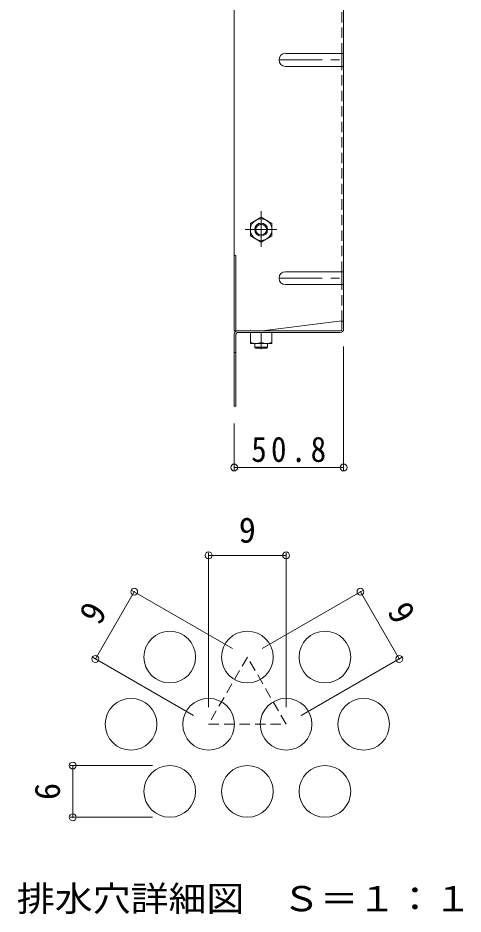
# Model space of a CAD drawing. Units: millimetres at full size, sheet at 1:4, with parts at other scales. Extents: x -912 to 1076, y -781 to 765.
# Drawn here: x 862.6 to 1069.3, y -166.4 to 249.6 of the extents above; entities that cross this region are included whole.
import ezdxf
from ezdxf.enums import TextEntityAlignment as Align

# ---------------------------------------------------------------- set-up
doc = ezdxf.new("R2010")
doc.units = ezdxf.units.MM
doc.header["$LTSCALE"] = 4
doc.header["$PDMODE"] = 32
doc.header["$PDSIZE"] = 3.2
doc.linetypes.add('CHAIN1', pattern=[8, 5, -1, 1, -1])
doc.linetypes.add('DASHED1', pattern=[1.8, 1.2, -0.6])
for name, color, linetype, lineweight in [('A-4_その他', 7, 'Continuous', 9), ('A-7_ハッチ', 2, 'Continuous', 9), ('A-8_記号', 2, 'Continuous', 9), ('A-B_ﾊｯﾁ', 2, 'Continuous', 9), ('A-D_KIKI.NO', 2, 'CHAIN1', 9), ('F-4_F-4ﾚｲﾔ', 7, 'Continuous', 9), ('F-6_F-6ﾚｲﾔ', 2, 'Continuous', 9), ('F-7_F-7ﾚｲﾔ', 2, 'Continuous', 9)]:
    doc.layers.add(name, color=color, linetype=linetype, lineweight=lineweight)
doc.styles.add('ＭＳ ゴシック', font='')
doc.styles.get('ＭＳ ゴシック').set_extended_font_data('MS Gothic')

msp = doc.modelspace()

# ---------------------------------------------------------------- linework, layer by layer
at = {"layer": 'A-4_その他'}
for p, q in [((1013.81, 39.735), (1013.81, 97.159)), ((963.01, 39.735), (963.01, 61.359)), ((963.01, 40.935), (1013.81, 40.935))]:
    msp.add_line(p, q, dxfattribs=at)
for p in [(963.01, 40.935), (1013.81, 40.935)]:
    msp.add_point(p, dxfattribs=at)
at = {"layer": 'A-7_ハッチ'}
for p, q in [((963.01, 581.966), (963.01, 104.359)), ((1013.81, 581.166), (1013.81, 105.159)), ((1013.01, 227.146), (1013.01, 233.146)), ((963.01, 139.363), (963.81, 139.363)), ((963.81, 104.359), (963.81, 139.363)), ((1013.01, 125.821), (1013.01, 131.821)), ((976.01, 104.362), (1013.01, 108.974)), ((1013.01, 105.025), (1013.01, 108.974)), ((963.01, 104.359), (1012.343, 104.359)), ((963.81, 102.892), (963.81, 69.359)), ((964.477, 103.559), (1012.21, 103.559)), ((963.01, 94.359), (963.81, 94.359))]:
    msp.add_line(p, q, dxfattribs=at)
at = {"layer": 'A-7_ハッチ', "linetype": 'DASHED1'}
for p, q in [((1013.01, 233.146), (1013.01, 340.162)), ((1013.01, 131.821), (1013.01, 227.146)), ((1013.01, 108.974), (1013.01, 125.821))]:
    msp.add_line(p, q, dxfattribs=at)
at = {"layer": 'A-7_ハッチ'}
msp.add_lwpolyline([(963.01, 102.759), (963.01, 69.359), (963.81, 69.359)], dxfattribs=at)
for centre, radius, start, end in [((1013.01, 108.174), 0.8, 0, 90), ((964.61, 102.759), 1.6, 90, 180), ((1012.21, 105.159), 1.6, 270, 0), ((1012.343, 105.025), 0.667, 270, 0), ((964.477, 102.892), 0.667, 90, 180)]:
    msp.add_arc(centre, radius, start, end, dxfattribs=at)
at = {"layer": 'A-8_記号'}
for p, q in [((986.81, 233.146), (1013.81, 233.146)), ((986.81, 227.146), (1013.81, 227.146)), ((986.81, 131.821), (1013.81, 131.821)), ((986.81, 125.821), (1013.81, 125.821))]:
    msp.add_line(p, q, dxfattribs=at)
at = {"layer": 'A-8_記号', "linetype": 'CHAIN1'}
for p, q in [((983.81, 230.146), (1013.81, 230.146)), ((983.81, 128.821), (1013.81, 128.821))]:
    msp.add_line(p, q, dxfattribs=at)
at = {"layer": 'A-8_記号'}
for centre in [(986.81, 230.146), (986.81, 128.821)]:
    msp.add_arc(centre, 3, 90, 270, dxfattribs=at)
at = {"layer": 'A-B_ﾊｯﾁ', "linetype": 'CHAIN1'}
for p, q in [((975.51, 159.887), (975.51, 143.379)), ((968.04, 151.359), (982.8, 151.359)), ((975.51, 95.876), (975.51, 98.937))]:
    msp.add_line(p, q, dxfattribs=at)
at = {"layer": 'A-B_ﾊｯﾁ'}
for p, q in [((975.51, 157.109), (970.51, 154.222)), ((975.51, 157.105), (970.51, 154.218)), ((970.51, 154.222), (970.51, 148.495)), ((970.51, 154.218), (970.51, 148.492)), ((975.51, 145.609), (970.51, 148.495)), ((975.51, 145.605), (970.51, 148.492)), ((975.51, 145.609), (980.51, 148.495)), ((975.51, 145.605), (980.51, 148.492)), ((980.51, 103.562), (970.51, 103.562)), ((970.51, 103.562), (970.51, 98.562)), ((980.51, 103.559), (970.51, 103.559)), ((970.51, 103.559), (970.51, 98.559)), ((975.51, 103.562), (975.51, 98.995)), ((975.51, 103.559), (975.51, 98.992)), ((980.51, 103.562), (980.51, 98.562)), ((980.51, 103.559), (980.51, 98.559)), ((980.51, 98.562), (970.51, 98.562)), ((980.51, 98.559), (970.51, 98.559))]:
    msp.add_line(p, q, dxfattribs=at)
at = {"layer": 'A-B_ﾊｯﾁ', "color": 3}
for p, q in [((972.51, 98.562), (972.51, 96.862)), ((972.51, 98.559), (972.51, 96.859)), ((978.51, 96.862), (972.51, 96.862)), ((972.51, 96.862), (973.01, 96.362)), ((978.51, 96.859), (972.51, 96.859)), ((972.51, 96.859), (973.01, 96.359)), ((978.01, 96.362), (973.01, 96.362)), ((978.01, 96.359), (973.01, 96.359)), ((978.51, 96.862), (978.01, 96.362)), ((978.51, 96.859), (978.01, 96.359)), ((978.51, 98.562), (978.51, 96.862)), ((978.51, 98.559), (978.51, 96.859))]:
    msp.add_line(p, q, dxfattribs=at)
at = {"layer": 'A-B_ﾊｯﾁ'}
for points in [[(975.51, 157.109), (980.51, 154.222), (980.51, 148.495)], [(975.51, 157.105), (980.51, 154.218), (980.51, 148.492)]]:
    msp.add_lwpolyline(points, dxfattribs=at)
for centre in [(975.51, 151.359), (975.51, 151.355)]:
    msp.add_circle(centre, 5, dxfattribs=at)
at = {"layer": 'A-B_ﾊｯﾁ', "color": 3}
for centre, radius in [((975.51, 151.359), 3), ((975.51, 151.355), 3), ((975.51, 151.359), 2.458), ((975.51, 151.355), 2.458)]:
    msp.add_circle(centre, radius, dxfattribs=at)
at = {"layer": 'A-B_ﾊｯﾁ'}
for centre in [(973.01, 105.995), (973.01, 105.992), (978.01, 105.995), (978.01, 105.992)]:
    msp.add_arc(centre, 7.433, 250.34634, 289.65367, dxfattribs=at)
at = {"layer": 'A-D_KIKI.NO'}
for p, q in [((975.51, 159.884), (975.51, 143.376)), ((968.04, 151.355), (982.8, 151.355)), ((975.51, 95.872), (975.51, 98.934))]:
    msp.add_line(p, q, dxfattribs=at)
at = {"layer": 'F-4_F-4ﾚｲﾔ'}
for p, q in [((951.104, 1.328), (951.104, -70.25)), ((951.104, 0.128), (987.104, 0.128)), ((987.104, 1.328), (987.104, -70.25)), ((915.542, -16.149), (962.176, -43.073)), ((1022.666, -16.149), (976.032, -43.073)), ((898.581, -47.926), (916.581, -16.749)), ((1039.627, -47.926), (1021.627, -16.749)), ((897.542, -47.326), (944.176, -74.25)), ((1040.666, -47.326), (994.032, -74.25)), ((886.823, -97.427), (925.104, -97.427)), ((888.023, -121.427), (888.023, -97.427)), ((886.823, -121.427), (925.104, -121.427))]:
    msp.add_line(p, q, dxfattribs=at)
for p in [(951.104, 0.128), (987.104, 0.128), (916.581, -16.749), (1021.627, -16.749), (898.581, -47.926), (1039.627, -47.926), (888.023, -97.427), (888.023, -121.427)]:
    msp.add_point(p, dxfattribs=at)
at = {"layer": 'F-6_F-6ﾚｲﾔ', "linetype": 'DASHED1'}
msp.add_lwpolyline([(969.104, -47.073), (951.104, -78.25), (987.104, -78.25)], close=True, dxfattribs=at)
at = {"layer": 'F-6_F-6ﾚｲﾔ'}
for centre in [(933.104, -47.073), (969.104, -47.073), (1005.104, -47.073), (915.104, -78.25), (951.104, -78.25), (987.104, -78.25), (1023.104, -78.25), (933.104, -109.427), (969.104, -109.427), (1005.104, -109.427)]:
    msp.add_circle(centre, 12, dxfattribs=at)

# ---------------------------------------------------------------- texts
at = {"layer": 'A-4_その他', "color": 2, "insert": (970.91, 43.335), "char_height": 11.73, "attachment_point": 7, "style": 'ＭＳ ゴシック'}
msp.add_mtext('\\T1.28;\\W0.9;50.8', dxfattribs=at)
at = {"layer": 'F-4_F-4ﾚｲﾔ', "color": 2, "style": 'ＭＳ ゴシック'}
msp.add_text('9', height=11.73, dxfattribs=at).set_placement((965.104, 2.528), align=Align.BOTTOM_LEFT)
for s, rotation, p in [('9', 60, (903.502, -34.601)), ('9', 300, (1030.705, -27.673)), ('6', 90, (885.623, -113.427))]:
    msp.add_text(s, height=11.73, rotation=rotation, dxfattribs=at).set_placement(p, align=Align.BOTTOM_LEFT)
at = {"layer": 'F-7_F-7ﾚｲﾔ', "style": 'ＭＳ ゴシック', "width": 1.1}
msp.add_text('排水穴詳細図\u3000Ｓ＝１：１', height=11.73, dxfattribs=at).set_placement((862.104, -168.582), align=Align.BOTTOM_LEFT)

doc.saveas('drawing.dxf')
